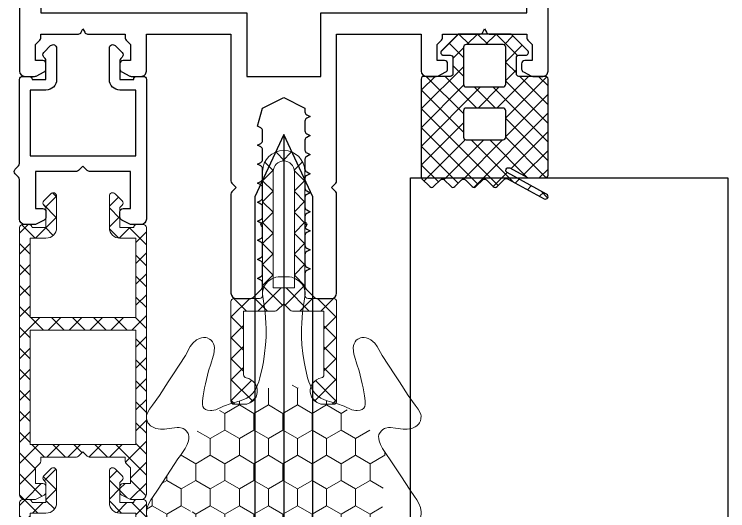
# Model space of a CAD drawing. Header units: millimetres. Extents: x 1744 to 18744, y -2272 to 2782.
# Drawn here: x 10937.4 to 11004.9, y -550.7 to -503.8 of the extents above; entities that cross this region are included whole.
import ezdxf

# ---------------------------------------------------------------- set-up
doc = ezdxf.new("R2010")
doc.units = ezdxf.units.MM
doc.linetypes.add('HIDDEN', pattern=[0.375, 0.25, -0.125])
for name, color, linetype, lineweight in [('2', 3, 'HIDDEN', 13), ('Уплотнители', 1, 'Continuous', 20), ('Штриховка', 1, 'Continuous', 5)]:
    doc.layers.add(name, color=color, linetype=linetype, lineweight=lineweight)
doc.layers.add('Steklopaket', color=5, linetype='Continuous')

# ---------------------------------------------------------------- blocks, each defined once
blk = doc.blocks.new('КП45548')
at = {"color": 146, "true_color": 0x105689}
blk.add_lwpolyline([(-25, 119), (-24.99999999999818, 21.49999999999911, 0.4142135623730118), (-24.49999999999818, 20.9999999999991), (-23.57082039324996, 20.9999999999991, 0.1164338214658053), (-23.43665631459953, 21.03167184269843), (-22.66583592134884, 21.41708203932378, 0.2840790438402317), (-22.49999999999818, 21.68541019662281), (-22.49999999999818, 22.19999999999801, 0.4142135623732063), (-22.79999999999745, 22.49999999999729), (-23.5, 22.49999999999911), (-23.5, 23.99999999999911), (-23.08786796564346, 24.41213203435383, 0.198912367379568), (-23, 24.62426406870965), (-23, 24.99999999999911), (-19.43541019662552, 25.00000000000092, 0.2840790438404264), (-19.16708203932649, 25.16583592134977), (-19.00000000000182, 25.50000000000093), (-18.83291796067715, 25.16583592134977, 0.2840790438404148), (-18.56458980337629, 24.99999999999911), (-15, 24.99999999999911), (-14.99999999999818, 24.62426406870965, 0.1989123673792402), (-14.91213203435473, 24.41213203435474), (-14.5, 23.99999999999729), (-14.49999999999818, 22.49999999999729), (-15.19999999999891, 22.4999999999982, 0.4142135623735113), (-15.5, 22.19999999999801), (-15.49999999999818, 21.68541019662281, 0.2840790438401846), (-15.33416407864933, 21.41708203932287), (-14.56334368539865, 21.03167184269752, 0.1164338214657435), (-14.42917960675004, 20.9999999999982), (-13.5, 20.9999999999982, 0.4142135623731451), (-13, 21.4999999999982), (-13, 24.99999999999911), (-5.000000000001818, 24.99999999999911), (-5.000000000014551, 11.12426406872056, 0.1989123673796802), (-4.912132034371096, 10.91213203436383), (-4.50000000001637, 10.50000000000729), (-4.912132034372914, 10.08786796565165, 0.1989123673796616), (-5.000000000001818, 9.875735931295836), (-5.000000000001818, 0.5000000000000142, 0.4142135623730951), (-4.500000000001818, 1.42e-14), (-3.124264068712363, 1.42e-14, 0.1989123673796436), (-2.912132034356545, 0.087867965644378), (-2.087867965645273, 0.9121320343556503, 0.1989123673796784), (-2, 1.124264068711468), (-2, 1.464589803375034, 0.2840790438404123), (-2.165835921350661, 1.73291796067498), (-2.5, 1.900000000000559), (-2.165835921350661, 2.067082039325228, 0.2840790438404123), (-2, 2.335410196624266), (-2, 3.264589803374306, 0.2840790438404123), (-2.165835921350661, 3.532917960675163), (-2.5, 3.699999999999831), (-2.165835921350661, 3.8670820393245, 0.2840790438404123), (-2, 4.135410196625358), (-2, 5.064589803375397, 0.2840790438404123), (-2.165835921350661, 5.332917960674437), (-2.5, 5.499999999999103), (-2.165835921350661, 5.667082039325592, 0.2840790438404123), (-2, 5.935410196624629), (-2, 6.864589803374668, 0.2840790438404123), (-2.165835921350661, 7.132917960675526), (-2.5, 7.300000000000196), (-2.165835921350661, 7.467082039324862, 0.2840790438404123), (-2, 7.735410196624813), (-2, 8.664589803374852, 0.2840790438404123), (-2.165835921350661, 8.932917960674798), (-2.5, 9.099999999999467), (-2.165835921350661, 9.267082039324137, 0.2840790438404123), (-2, 9.535410196624994), (-2, 10.46458980337503, 0.2840790438404123), (-2.165835921350661, 10.73291796067407), (-2.5, 10.90000000000056), (-2.165835921350661, 11.06708203932523, 0.2840790438404123), (-2, 11.33541019662426), (-2, 12.26458980337431, 0.2840790438404123), (-2.165835921350661, 12.53291796067516), (-2.5, 12.69999999999983), (-2.165835921350661, 12.8670820393245, 0.2840790438403665), (-2, 13.13541019662536), (-2, 14.06458980337539, 0.2840790438404123), (-2.165835921350661, 14.33291796067443), (-2.5, 14.4999999999991), (-2.165835921350661, 14.66708203932559, 0.2840790438404123), (-2, 14.93541019662463), (-2, 15.86458980337467, 0.2840790438404123), (-2.165835921350661, 16.13291796067553), (-2.5, 16.30000000000019), (-2, 18.00000000000001), (0, 19.00000000000001), (2, 18.00000000000001), (2, 17.63541019662536, 0.2840790438404123), (2.165835921348838, 17.3670820393245), (2.5, 17.19999999999983), (2.165835921348838, 17.03291796067516, 0.2840790438403895), (2, 16.76458980337431), (2, 15.83541019662426, 0.2840790438404123), (2.165835921348838, 15.56708203932523), (2.5, 15.40000000000056), (2.165835921348838, 15.23291796067407, 0.2840790438404123), (2, 14.96458980337503), (2, 14.03541019662499, 0.2840790438404123), (2.165835921348838, 13.76708203932414), (2.5, 13.59999999999947), (2.165835921348838, 13.4329179606748, 0.2840790438404123), (2, 13.16458980337485), (2, 12.23541019662481, 0.2840790438404123), (2.165835921348838, 11.96708203932486), (2.5, 11.80000000000019), (2.165835921348838, 11.63291796067553, 0.2840790438404123), (2, 11.36458980337467), (2, 10.43541019662463, 0.2840790438404123), (2.165835921348838, 10.16708203932559), (2.5, 9.9999999999991), (2.165835921348838, 9.832917960674436, 0.2840790438404123), (2, 9.564589803375396), (2, 8.635410196625358, 0.2840790438404123), (2.165835921348838, 8.3670820393245), (2.5, 8.199999999999832), (2.165835921348838, 8.03291796067516, 0.2840790438404123), (2, 7.764589803374307), (2, 6.835410196624267, 0.2840790438404123), (2.165835921348838, 6.567082039325227), (2.5, 6.400000000000559), (2.165835921348838, 6.232917960674072, 0.2840790438404123), (2, 5.964589803375034), (2, 5.035410196624994, 0.2840790438404123), (2.165835921348838, 4.767082039324137), (2.5, 4.599999999999464), (2.165835921348838, 4.432917960674799, 0.2840790438404123), (2, 4.164589803374852), (2, 3.235410196624811, 0.2840790438404123), (2.165835921348838, 2.967082039324863), (2.5, 2.800000000000192), (2.165835921348838, 2.632917960675523, 0.2840790438404123), (2, 2.364589803374669), (2, 1.124264068711468, 0.1989123673796754), (2.087867965643454, 0.9121320343556503), (2.912132034354725, 0.087867965644378, 0.1989123673796406), (3.124264068710544, 1.42e-14), (4.5, 1.42e-14, 0.4142135623730951), (5, 0.5000000000000142), (5, 9.87573593128856, 0.198912367379658), (4.912132034356543, 10.08786796564438), (4.5, 10.50000000000001), (4.912132034356543, 10.91213203435565, 0.198912367379658), (5, 11.12426406871147), (5, 24.99999999999911), (13, 24.99999999999911), (13.00000000000182, 21.50000000000092, 0.4142135623729619), (13.50000000000182, 21.00000000000092), (14.42917960675186, 21.00000000000092, 0.1164338214658053), (14.56334368540047, 21.03167184270025), (15.33416407865115, 21.41708203932559, 0.2840790438402317), (15.50000000000182, 21.68541019662463), (15.50000000000182, 22.19999999999983, 0.4142135623732063), (15.20000000000254, 22.50000000000001), (14.50000000000182, 22.50000000000092), (14.50000000000182, 24.00000000000093), (14.91213203435654, 24.41213203435565, 0.1989123673795477), (15, 24.62426406871147), (15, 25.00000000001184), (18.56458980337447, 25.00000000001184, 0.2840790438404264), (18.83291796067351, 25.1658359213625), (18.99999999999818, 25.50000000001184), (19.16708203932467, 25.1658359213625, 0.2840790438404148), (19.43541019662371, 25.00000000001184), (23, 25.00000000001184), (23.00000000000182, 24.62426406871147, 0.1989123673792402), (23.08786796564527, 24.41213203435656), (23.50000000000182, 23.99999999999911), (23.50000000000182, 22.50000000000001), (22.80000000000109, 22.50000000000001, 0.4142135623734279), (22.5, 22.19999999999983), (22.50000000000182, 21.68541019662463, 0.2840790438401846), (22.66583592135066, 21.41708203932468), (23.43665631460135, 21.03167184270025, 0.1164338214657435), (23.57082039325178, 21.00000000000001), (24.5, 21.00000000000001, 0.4142135623731618), (25, 21.50000000000002), (25, 119, 0.4142135623730951)], format="xyb", dxfattribs=at)
blk.add_lwpolyline([(-3.5, 27.00000000000001), (-3.499999999998181, 20.9999999999991), (3.5, 21.00000000000092), (3.5, 27.00000000000001), (23, 27.00000000000001), (23, 116), (-23, 116), (-23, 27.00000000000001)], close=True, dxfattribs=at)
blk = doc.blocks.new('ТПУ-6002')
at = {"true_color": 0xafd9aa}
h = blk.add_hatch(dxfattribs=at)
h.set_pattern_fill('ANSI37', color=9, scale=10, angle=180, style=0)
h.set_pattern_definition([(225, (359.6389022381663, 110.4285740361747), (0.8838834764831842, -0.8838834764831845), []), (315, (359.6389022381663, 110.4285740361747), (0.8838834764831845, 0.8838834764831842), [])])
edge = h.paths.add_edge_path(flags=16)
edge.add_line((1.75, -1), (-1.75, -1))
edge.add_arc((-1.75, -1.25), 0.25, 90, 180)
edge.add_line((-2, -1.25), (-2, -4.75))
edge.add_arc((-1.75, -4.75), 0.25, 180, 270)
edge.add_line((-1.75, -5), (1.75, -5))
edge.add_arc((1.75, -4.75), 0.25, 270, 360)
edge.add_line((2, -4.75), (2, -1.25))
edge.add_arc((1.75, -1.25), 0.25, 0, 90)
edge = h.paths.add_edge_path()
edge.add_line((2.369214399172048, -12.66262169793208), (4.041294033675511, -13.56974514108378))
edge.add_arc((4.160508432847682, -13.35000000000071), 0.2499999999991938, 241.5196329777039, 269.9999999999729)
edge.add_line((4.160508432847564, -13.59999999999991), (5.75, -13.59999999999991))
edge.add_arc((5.75, -13.34999999999991), 0.25, 270, 360)
edge.add_line((6, -13.34999999999991), (6, -4.25))
edge.add_arc((5.75, -4.25), 0.25, 0, 90)
edge.add_line((5.75, -4), (3.25, -4))
edge.add_arc((3.25, -3.75), 0.25, 180, 270, ccw=False)
edge.add_line((3, -3.75), (3, -2.25))
edge.add_arc((3.25, -2.25), 0.25, 90, 180, ccw=False)
edge.add_line((3.25, -2), (3.899999999999636, -2))
edge.add_arc((3.900000000000038, -1.749999999999807), 0.2500000000001927, 269.9999999999078, 405.0646371707046)
edge.add_line((4.07657715549976, -1.573023989886223), (2.57318893735646, -0.0730239898862237))
edge.add_arc((2.396611781857711, -0.2499999999987717), 0.2499999999987718, 45.06463717069482, 89.9999999998985)
edge.add_line((2.396611781858154, 0), (-2.396611781858154, 0))
edge.add_arc((-2.396611781858621, -0.250000000000971), 0.250000000000971, 89.99999999989303, 134.9353628290967)
edge.add_line((-2.573188937358279, -0.0730239898862237), (-4.07657715549976, -1.573023989886223))
edge.add_arc((-3.900000000000038, -1.749999999999807), 0.2500000000001926, 134.9353628292953, 270.0000000000922)
edge.add_line((-3.899999999999636, -2), (-3.25, -2))
edge.add_arc((-3.25, -2.25), 0.25, 0, 90, ccw=False)
edge.add_line((-3, -2.25), (-3, -3.75))
edge.add_arc((-3.25, -3.75), 0.25, -90, 0, ccw=False)
edge.add_line((-3.25, -4), (-5.75, -4))
edge.add_arc((-5.75, -4.25), 0.25, 90, 180)
edge.add_line((-6, -4.25), (-6, -13.49644660943158))
edge.add_arc((-5.749999999999843, -13.49644660943203), 0.2500000000001563, 179.9999999998957, 224.999999990101)
edge.add_line((-5.926776695327133, -13.67322330469824), (-5.17677669529621, -14.42322330498473))
edge.add_arc((-5.000000000000224, -14.24644660968877), 0.2499999999990593, 224.9999999999955, 314.999999908769)
edge.add_line((-4.823223304985731, -14.42322330526622), (-4.176776692393103, -13.77677669501463))
edge.add_arc((-3.999999997096891, -13.95355339031069), 0.2499999999992895, 45.00000009135681, 135.000000000025, ccw=False)
edge.add_line((-3.823223302082623, -13.77677669473269), (-3.176776692393103, -14.423223304982))
edge.add_arc((-2.999999997096663, -14.24644660968557), 0.2499999999997093, 224.9999999999974, 314.999999909652)
edge.add_line((-2.823223302078986, -14.42322330526076), (-2.176776692393104, -13.77677669498917))
edge.add_arc((-1.999999997097117, -13.95355339028531), 0.2499999999991859, 45.000000099514125, 134.9999999999759, ccw=False)
edge.add_line((-1.82322330210809, -13.77677669468221), (-1.176776692393104, -14.42322330474599))
edge.add_arc((-0.9999999970971206, -14.24644660945026), 0.2499999999988971, 224.999999999959, 314.9999999860395)
edge.add_line((-0.8232233018443365, -14.42322330478919), (-0.176776695296212, -13.77677669569675))
edge.add_arc((2.282e-13, -13.95355339099293), 0.2499999999995404, 44.9999998704032, 135.0000000000416, ccw=False)
edge.add_line((0.1767766956963896, -13.77677669609647), (0.8232233009784977, -14.42322330470324))
edge.add_arc((0.9999999962747093, -14.24644660940703), 0.2499999999993989, 225, 314.9999999999999)
edge.add_line((1.176776691570921, -14.42322330470324), (1.86804175026009, -13.73195824914273))
edge.add_arc((2.044818445156415, -13.90873494483852), 0.249999999999184, 61.519632977809806, 134.9999998704404, ccw=False)
edge.add_line((2.164032844328175, -13.68898980375525), (5.630785600827947, -15.56974514108378))
edge.add_arc((5.749999999999994, -15.3499999999999), 0.24999999999985, 241.5196329778177, 421.5196329778152)
edge.add_line((5.869214399172051, -15.13025485891603), (2.130785600827948, -13.10211198009983))
edge.add_arc((2.250000000000004, -12.88236683901596), 0.2499999999998499, 61.519632977818674, 241.5196329778152, ccw=False)
edge = h.paths.add_edge_path(flags=16)
edge.add_line((1.75, -7), (-1.75, -7))
edge.add_arc((-1.75, -7.25), 0.25, 90, 180)
edge.add_line((-2, -7.25), (-2, -9.75))
edge.add_arc((-1.75, -9.75), 0.25, 180, 270)
edge.add_line((-1.75, -10), (1.75, -10))
edge.add_arc((1.75, -9.75), 0.25, 270, 360)
edge.add_line((2, -9.75), (2, -7.25))
edge.add_arc((1.75, -7.25), 0.25, 0, 90)
at = {"color": 9, "true_color": 0xafd9aa}
for points in [[(2.369214399172048, -12.66262169793208), (4.041294033675511, -13.56974514108378, 0.1249127075951274), (4.160508432847564, -13.59999999999991), (5.75, -13.59999999999991, 0.4142135623730951), (6, -13.34999999999991), (6, -4.25, 0.4142135623730951), (5.75, -4), (3.25, -4, -0.4142135623730951), (3, -3.75), (3, -2.25, -0.4142135623730951), (3.25, -2), (3.899999999999636, -2, 0.6685866648355308), (4.07657715549976, -1.573023989886223), (2.57318893735646, -0.0730239898862237, 0.1986191920077108), (2.396611781858154, 0), (-2.396611781858154, 0, 0.1986191920077108), (-2.573188937358279, -0.0730239898862237), (-4.07657715549976, -1.573023989886223, 0.6685866648355308), (-3.899999999999636, -2), (-3.25, -2, -0.4142135623730951), (-3, -2.25), (-3, -3.75, -0.4142135623730951), (-3.25, -4), (-5.75, -4, 0.4142135623730951), (-6, -4.25), (-6, -13.49644660943158, 0.1989123673352296), (-5.926776695327133, -13.67322330469824), (-5.17677669529621, -14.42322330498473, 0.41421356190675), (-4.823223304985731, -14.42322330526622), (-4.176776692393103, -13.77677669501463, -0.4142135619062115), (-3.823223302082623, -13.77677669473269), (-3.176776692393103, -14.423223304982, 0.4142135619112548), (-2.823223302078986, -14.42322330526076), (-2.176776692393104, -13.77677669498917, -0.4142135618642613), (-1.82322330210809, -13.77677669468221), (-1.176776692393104, -14.42322330474599, 0.4142135623019411), (-0.8232233018443365, -14.42322330478919), (-0.176776695296212, -13.77677669569675, -0.4142135630358025), (0.1767766956963896, -13.77677669609647), (0.8232233009784977, -14.42322330470324, 0.4142135623730951), (1.176776691570921, -14.42322330470324), (1.86804175026009, -13.73195824914273, -0.3320760628224876), (2.164032844328175, -13.68898980375525), (5.630785600827947, -15.56974514108378, 0.9999999999999747), (5.869214399172051, -15.13025485891603), (2.130785600827948, -13.10211198009983, -0.9999999999999702)], [(1.75, -1), (-1.75, -1, 0.4142135623730951), (-2, -1.25), (-2, -4.75, 0.4142135623730951), (-1.75, -5), (1.75, -5, 0.4142135623730951), (2, -4.75), (2, -1.25, 0.4142135623730951)], [(1.75, -7), (-1.75, -7, 0.4142135623730951), (-2, -7.25), (-2, -9.75, 0.4142135623730951), (-1.75, -10), (1.75, -10, 0.4142135623730951), (2, -9.75), (2, -7.25, 0.4142135623730951)]]:
    blk.add_lwpolyline(points, format="xyb", close=True, dxfattribs=at)
blk = doc.blocks.new('ВС 5.5х70 А2 DIN7981')
for p, q in [((0, 1.18234e-11), (0, -69.99999999997632)), ((-5.40000000000509, -71.68969696194199), (5.399999999994179, -71.68969696194199))]:
    blk.add_line(p, q)
for points in [[(2.749999999994543, -69.99999999997632), (2.749999999992724, -5.897394031388103), (-5.457e-12, 1.18234e-11), (-2.750000000005456, -5.897394031388103), (-2.750000000005456, -69.99999999997632)], [(-2.750000000003633, -66.67128480155316), (2.749999999994543, -61.17128480155407), (2.749999999994543, -58.879618134888), (-2.750000000003633, -64.37961813488619)]]:
    blk.add_lwpolyline(points, close=True)
blk.add_lwpolyline([(-0.3930000000054861, -73.94057696377878, -0.1618488601451376), (-5.218181818185255, -72.07539156986239, -0.2238875363520592), (-5.40000000000509, -71.68969696194199), (-5.40000000000509, -69.99999999997632), (5.399999999994179, -69.99999999997632), (5.399999999994179, -71.68969696194199, -0.2238875363520589), (5.218181818174342, -72.07539156986239, -0.1618488601451411), (0.3929999999945721, -73.94057696377878), (0.3929999999945721, -73.2402878665789), (-0.3930000000054861, -73.2402878665789)], format="xyb", close=True)
blk = doc.blocks.new('Т50-03')
at = {"layer": 'Штриховка', "lineweight": 5}
h = blk.add_hatch(dxfattribs=at)
h.set_pattern_fill('ANSI37', color=256, scale=11.20000000000051, angle=90, style=0)
h.set_pattern_definition([(135, (-7152.173028292061, 3902.151880237013), (-0.9899494936612114, -0.9899494936612111), []), (225, (-7152.173028292061, 3902.151880237013), (0.9899494936612111, -0.9899494936612114), [])])
edge = h.paths.add_edge_path()
edge.add_arc((-20.75000000000125, -3.750000000000141), 1.249999999999662, 9.281799086678161, 180.0000000000039)
edge.add_line((-22.00000000000091, -3.750000000000226), (-22.00000000000091, -4.7000000000005))
edge.add_arc((-21.70000000000095, -4.700000000000271), 0.2999999999999545, 180.0000000000434, 270.0000000000434)
edge.add_line((-21.70000000000073, -5.000000000000226), (-12.30000000000018, -5.000000000000226))
edge.add_arc((-12.29999999999994, -4.700000000000287), 0.2999999999999403, 269.9999999999538, 359.9999999999594)
edge.add_line((-12, -4.7000000000005), (-12, -2.300000000000864))
edge.add_arc((-11.70000000000004, -2.300000000000181), 0.2999999999999545, 90.00000000013029, 180.0000000001303, ccw=False)
edge.add_line((-11.70000000000072, -2.000000000000226), (-5.199999999999818, -2.000000000000226))
edge.add_arc((-5, -2.000000000000226), 0.1999999999998181, 180, 360)
edge.add_line((-4.800000000000181, -2.000000000000226), (0, -2.000000000000226))
edge.add_arc((-4e-16, 0), 2.000000000000226, 270, 450)
edge.add_line((0, 2.000000000000226), (-4.800000000000181, 2.000000000000226))
edge.add_arc((-5, 2.000000000000226), 0.1999999999998181, 0, 180)
edge.add_line((-5.199999999999818, 2.000000000000226), (-11.70000000000072, 2.000000000000226))
edge.add_arc((-11.70000000000049, 2.299999999999732), 0.2999999999995069, 179.999999999958, 269.9999999999552, ccw=False)
edge.add_line((-12, 2.299999999999954), (-12, 4.699999999999588))
edge.add_arc((-12.30000000000132, 4.699999999998907), 0.3000000000013188, 1.302755e-10, 90.00000000013027)
edge.add_line((-12.300000000002, 5.000000000000226), (-21.70000000000073, 5.000000000000226))
edge.add_arc((-21.70000000000051, 4.699999999999832), 0.3000000000003951, 90.00000000004069, 180.000000000046)
edge.add_line((-22.00000000000091, 4.699999999999588), (-22.00000000000091, 3.750000000000226))
edge.add_arc((-20.7500000000012, 3.749999999999458), 1.249999999999718, 179.9999999999648, 350.7182009132906)
edge.add_arc((-19.22029414592346, 3.499999999999839), 0.300000000000114, 90.00000000020287, 170.7182009135236, ccw=False)
edge.add_line((-19.22029414592453, 3.79999999999995), (-13.20000000000073, 3.79999999999995))
edge.add_line((-13.20000000000073, 3.79999999999995), (-13.20000000000073, 0.8242640687114999))
edge.add_arc((-12.90000000000135, 0.8242640687121692), 0.2999999999993736, 180.0000000001278, 225.0000000001381)
edge.add_line((-13.11213203435636, 0.6121320343561365), (-12.5, -2.274e-13))
edge.add_line((-12.5, -2.274e-13), (-13.11213203435636, -0.6121320343547723))
edge.add_arc((-12.89999999999859, -0.8242640687119509), 0.3000000000021395, 135.0000000000806, 180.0000000000876)
edge.add_line((-13.20000000000073, -0.8242640687124094), (-13.20000000000073, -3.800000000000863))
edge.add_line((-13.20000000000073, -3.800000000000863), (-19.22029414592453, -3.800000000000863))
edge.add_arc((-19.22029414592373, -3.500000000000976), 0.2999999999998875, 189.2817990865275, 269.999999999848, ccw=False)
edge = h.paths.add_edge_path(flags=16)
edge.add_line((-11, 0.9999999999997726), (0, 0.9999999999997726))
edge.add_arc((-2e-16, -2.274e-13), 1, -90, 90, ccw=False)
edge.add_line((0, -1.000000000000227), (-11, -1.000000000000227))
edge.add_line((-11, -1.000000000000227), (-11, 0.9999999999997726))
at = {"layer": 'Уплотнители'}
for points in [[(-19.516366246713, -3.548387096774376, 0.9221128250760383), (-22.00000000000091, -3.750000000000226), (-22.00000000000091, -4.7000000000005, 0.4142135623730951), (-21.70000000000073, -5.000000000000226), (-12.30000000000018, -5.000000000000226, 0.4142135623731227), (-12, -4.7000000000005), (-12, -2.300000000000864, -0.4142135623730951), (-11.70000000000072, -2.000000000000226), (-5.199999999999818, -2.000000000000226, 0.9999999999999998), (-4.800000000000181, -2.000000000000226), (0, -2.000000000000226, 0.9999999999999998), (0, 2.000000000000226), (-4.800000000000181, 2.000000000000226, 0.9999999999999998), (-5.199999999999818, 2.000000000000226), (-11.70000000000072, 2.000000000000226, -0.4142135623730816), (-12, 2.299999999999954), (-12, 4.699999999999588, 0.4142135623730951), (-12.300000000002, 5.000000000000226), (-21.70000000000073, 5.000000000000226, 0.4142135623731227), (-22.00000000000091, 4.699999999999588), (-22.00000000000091, 3.750000000000226, 0.9221128250760386), (-19.516366246713, 3.54838709677301, -0.3675231814697116), (-19.22029414592453, 3.79999999999995), (-13.20000000000073, 3.79999999999995), (-13.20000000000073, 0.8242640687114999, 0.1989123673797049), (-13.11213203435636, 0.6121320343561365), (-12.5, -2.274e-13), (-13.11213203435636, -0.6121320343547723, 0.1989123673796891), (-13.20000000000073, -0.8242640687124094), (-13.20000000000073, -3.800000000000863), (-19.22029414592453, -3.800000000000863, -0.3675231814697116)], [(-11, 0.9999999999997726), (0, 0.9999999999997726, -0.9999999999999998), (0, -1.000000000000227), (-11, -1.000000000000227)]]:
    blk.add_lwpolyline(points, format="xyb", close=True, dxfattribs=at)
blk = doc.blocks.new('КПС 297')
blk.add_lwpolyline([(6.087867965642999, 0.963603896932909, 0.1989123673798098), (6.000000000000452, 0.7514718625770911), (6.000000000000452, -7.199999999999817, -0.4142135623730951), (5.699999999998452, -7.5), (5.099999999999909, -7.5, -0.4142135623730951), (4.800000000000636, -7.199999999999817), (3.499999999999545, -7.199999999999817), (3.499999999999545, -8.990565704126311, 0.1989123673796406), (3.587867965642999, -9.202697738482128), (3.712132034356272, -9.326961807194492, -0.4142135623731341), (3.712132034356272, -9.751225875906126), (3.059322475592578, -10.404035434668, -0.6681786379192655), (2.499999999998633, -10.17235647953657), (2.499999999998633, -7.199999999999817, -0.4142135623730951), (3.499999999999545, -6.199999999999817), (4.999999999999545, -6.199999999999817), (4.999999999999545, 0), (-4.999999999999545, 0), (-4.999999999999545, -6.199999999999817), (-3.499999999999545, -6.199999999999817, -0.4142135623730951), (-2.500000000000454, -7.199999999999817), (-2.500000000000454, -10.17235647953657, -0.6681786379193416), (-3.059322475596218, -10.404035434668), (-3.712132034357181, -9.751225875906126, -0.4142135623731344), (-3.712132034357181, -9.326961807194492), (-3.587867965643908, -9.202697738482128, 0.1989123673796668), (-3.499999999999545, -8.990565704126311), (-3.499999999999545, -7.199999999999817), (-4.800000000002452, -7.199999999999817, -0.4142135623730397), (-5.099999999999909, -7.5), (-5.699999999999362, -7.5, -0.4142135623730951), (-6.000000000000452, -7.199999999999817), (-6.000000000000452, 6, -0.4142135623730951), (-5.500000000000452, 6.5), (-4.570820393251324, 6.5, -0.1164338214658647), (-4.436656314600893, 6.468328157300675), (-3.665835921348388, 6.082917960675331, -0.2840790438404043), (-3.499999999999545, 5.814589803375382), (-3.499999999999545, 5.300000000000181, -0.4142135623731785), (-3.800000000000636, 5), (-4.500000000000452, 5), (-4.500000000000452, 1.5), (-0.6242640687109997, 1.5, -0.1989123673806337), (-0.4121320343570006, 1.412132034355634), (4.547e-13, 0.9999999999990903), (0.4121320343551817, 1.412132034355634, -0.1989123673801044), (0.6242640687119092, 1.5), (4.500000000000452, 1.5), (4.500000000000452, 5), (3.800000000000636, 5, -0.4142135623730951), (3.499999999999545, 5.300000000000181), (3.499999999999545, 5.814589803375382, -0.2840790438404043), (3.665835921348388, 6.082917960675331), (4.436656314600893, 6.468328157300675, -0.1164338214658583), (4.570820393247686, 6.5), (5.499999999998633, 6.5, -0.4142135623730784), (6.000000000000452, 6), (6.000000000000452, 2.248528137423818, 0.1989123673798227), (6.087867965642999, 2.03639610306709), (6.412132034354272, 1.712132034356725, -0.4142135623734481), (6.412132034354272, 1.287867965644178)], format="xyb", close=True)
blk = doc.blocks.new('Т50-07')
at = {"layer": 'Штриховка', "lineweight": 5}
h = blk.add_hatch(dxfattribs=at)
h.set_pattern_fill('ANSI37', color=256, scale=11.20000000000051, angle=90, style=0)
h.set_pattern_definition([(135, (-11406.9071067817, 3792.989326032436), (-0.9899494936612114, -0.9899494936612114), []), (225, (-11406.9071067817, 3792.989326032436), (0.9899494936612111, -0.9899494936612114), [])])
h.paths.add_polyline_path([(1.200000000000725, 5.000000000000226), (1.200000000000725, -5.000000000000226), (11.99999999999818, -5.000000000000226), (11.99999999999818, 5.000000000000226)], flags=16)
edge = h.paths.add_edge_path()
edge.add_line((0, 5.000000000000226), (-7.5, 5.000000000000226))
edge.add_line((-7.5, 5.000000000000226), (-7.5, 3.500000000000226))
edge.add_arc((-8.500000000000227, 3.499999999999999), 1.000000000000227, -89.99999999998698, 1.3017142919125035e-11, ccw=False)
edge.add_line((-8.5, 2.499999999999772), (-11.48284271247394, 2.499999999999772))
edge.add_arc((-11.48284271247408, 2.81715728752592), 0.3171572875261486, 135.0000000000265, 270.0000000000263, ccw=False)
edge.add_line((-11.70710678118666, 3.041421356238288), (-11.03639610306709, 3.712132034357863))
edge.add_arc((-10.82426406871127, 3.500000000002042), 0.2999999999997978, 45.000000000000114, 135.0000000000001, ccw=False)
edge.add_line((-10.61213203435545, 3.712132034357863), (-10.39999999999963, 3.500000000000226))
edge.add_line((-10.39999999999963, 3.500000000000226), (-8.5, 3.500000000000226))
edge.add_line((-8.5, 3.500000000000226), (-8.5, 4.799999999999954))
edge.add_arc((-8.500000000000483, 5.100000000000562), 0.3000000000006082, 180.0000000000814, 270.00000000009226, ccw=False)
edge.add_line((-8.800000000001091, 5.100000000000136), (-8.80000000000291, 5.700000000000045))
edge.add_arc((-8.500000000004164, 5.70000000000148), 0.2999999999987466, 89.99999999989961, 180.0000000002742, ccw=False)
edge.add_line((-8.500000000003636, 6.000000000000227), (16.70000000001164, 5.999999999997042))
edge.add_arc((16.70000000001152, 5.499999999996928), 0.5000000000001137, 1.3017142919125035e-11, 89.99999999998698, ccw=False)
edge.add_line((17.20000000001164, 5.499999999997042), (17.20000000001164, 4.570820393250186))
edge.add_arc((16.90000000001234, 4.570820393246822), 0.2999999999993008, -26.56505117642348, 6.423874765459914e-10, ccw=False)
edge.add_line((17.16832815731322, 4.436656314600213), (16.78291796068879, 3.665835921347252))
edge.add_arc((16.51458980338811, 3.799999999998017), 0.3000000000009752, 269.9999999999654, 333.434948822849, ccw=False)
edge.add_line((16.51458980338793, 3.499999999997044), (16.00000000001273, 3.499999999997044))
edge.add_arc((16.00000000001222, 3.799999999997624), 0.3000000000005807, 180.0000000000762, 270.0000000000977, ccw=False)
edge.add_line((15.70000000001164, 3.799999999997226), (15.70000000001164, 4.500000000000226))
edge.add_line((15.70000000001164, 4.500000000000226), (14.20000000001164, 4.500000000000226))
edge.add_line((14.20000000001164, 4.500000000000226), (13.78786796565691, 4.087867965642317))
edge.add_arc((13.57573593130238, 4.300000000001451), 0.3000000000012241, 269.9999999994049, 314.99999999937745, ccw=False)
edge.add_line((13.57573593129927, 4.000000000000227), (13.19999999999891, 4.000000000000227))
edge.add_line((13.19999999999891, 4.000000000000227), (13.19999999999891, 0.6242640687121366))
edge.add_arc((12.90000000000279, 0.6242640687078227), 0.2999999999961158, -44.99999999916861, 8.238885129685514e-10, ccw=False)
edge.add_line((13.11213203435909, 0.4121320343576829), (12.70000000000073, -2.274e-13))
edge.add_line((12.70000000000073, -2.274e-13), (13.11213203435909, -0.4121320343549544))
edge.add_arc((12.90000000000172, -0.6242640687132451), 0.3000000000026408, 1.248281478183344e-10, 45.000000000123975, ccw=False)
edge.add_line((13.20000000000436, -0.6242640687125915), (13.20000000000436, -4.000000000000227))
edge.add_line((13.20000000000436, -4.000000000000227), (13.57573593129927, -4.000000000003407))
edge.add_arc((13.57573593130221, -4.30000000000504), 0.3000000000016332, 45.00000000065461, 90.00000000056252, ccw=False)
edge.add_line((13.78786796565691, -4.087867965645497), (14.20000000001164, -4.500000000000226))
edge.add_line((14.20000000001164, -4.500000000000226), (15.70000000001164, -4.500000000003409))
edge.add_line((15.70000000001164, -4.500000000003409), (15.70000000001164, -3.800000000003136))
edge.add_arc((16.00000000001347, -3.800000000002057), 0.3000000000018321, 90.0000000001412, 180.0000000002061, ccw=False)
edge.add_line((16.00000000001273, -3.500000000000226), (16.51458980338793, -3.50000000000341))
edge.add_arc((16.51458980338847, -3.800000000004177), 0.3000000000007676, 26.565051177224007, 90.00000000010237, ccw=False)
edge.add_line((16.78291796068879, -3.665835921353163), (17.16832815731322, -4.436656314603396))
edge.add_arc((16.90000000001797, -4.570820393248675), 0.299999999993666, -3.7562131183221936e-10, 26.565051176677514, ccw=False)
edge.add_line((17.20000000001164, -4.570820393250642), (17.20000000001164, -5.500000000000226))
edge.add_arc((16.70000000001172, -5.500000000000312), 0.4999999999999148, -90.00000000000972, 9.890754881780595e-12, ccw=False)
edge.add_line((16.70000000001164, -6.000000000000227), (-8.5, -6.000000000000227))
edge.add_arc((-8.500000000000654, -5.699999999999789), 0.3000000000004377, 180.0000000001355, 270.0000000001248, ccw=False)
edge.add_line((-8.800000000001091, -5.700000000000499), (-8.800000000001091, -5.099999999997407))
edge.add_arc((-8.50000000000206, -5.09999999999944), 0.2999999999990308, 89.99999999960647, 179.9999999996118, ccw=False)
edge.add_line((-8.5, -4.800000000000409), (-8.5, -3.500000000000226))
edge.add_line((-8.5, -3.500000000000226), (-10.39999999999963, -3.500000000000226))
edge.add_line((-10.39999999999963, -3.500000000000226), (-10.61213203435545, -3.712132034355136))
edge.add_arc((-10.82426406871127, -3.499999999999315), 0.2999999999997965, 224.9999999999999, 314.9999999999999, ccw=False)
edge.add_line((-11.03639610306709, -3.712132034355136), (-11.70710678118666, -3.041421356235558))
edge.add_arc((-11.48284271247474, -2.817157287524782), 0.3171572875245571, 89.9999999998546, 224.9999999998544, ccw=False)
edge.add_line((-11.48284271247394, -2.500000000000226), (-8.5, -2.500000000000226))
edge.add_arc((-8.5, -3.500000000000226), 1, 0, 90, ccw=False)
edge.add_line((-7.5, -3.500000000000226), (-7.5, -5.000000000000226))
edge.add_line((-7.5, -5.000000000000226), (0, -5.000000000000226))
edge.add_line((0, -5.000000000000226), (0, 5.000000000000226))
at = {"layer": 'Уплотнители'}
blk.add_lwpolyline([(0, 5.000000000000226), (-7.5, 5.000000000000226), (-7.5, 3.500000000000226, -0.4142135623730951), (-8.5, 2.499999999999772), (-11.48284271247394, 2.499999999999772, -0.6681786379192988), (-11.70710678118666, 3.041421356238288), (-11.03639610306709, 3.712132034357863, -0.4142135623730951), (-10.61213203435545, 3.712132034357863), (-10.39999999999963, 3.500000000000226), (-8.5, 3.500000000000226), (-8.5, 4.799999999999954, -0.4142135623731507), (-8.800000000001091, 5.100000000000136), (-8.80000000000291, 5.700000000000045, -0.4142135623750098), (-8.500000000003636, 6.000000000000227), (16.70000000001164, 5.999999999997042, -0.4142135623729619), (17.20000000001164, 5.499999999997042), (17.20000000001164, 4.570820393250186, -0.1164338214658003), (17.16832815731322, 4.436656314600213), (16.78291796068879, 3.665835921347252, -0.2840790438402317), (16.51458980338793, 3.499999999997044), (16.00000000001273, 3.499999999997044, -0.4142135623732063), (15.70000000001164, 3.799999999997226), (15.70000000001164, 4.500000000000226), (14.20000000001164, 4.500000000000226), (13.78786796565691, 4.087867965642317, -0.1989123673795331), (13.57573593129927, 4.000000000000227), (13.19999999999891, 4.000000000000227), (13.19999999999891, 0.6242640687121366, -0.1989123673796235), (13.11213203435909, 0.4121320343576829), (12.70000000000073, -2.274e-13), (13.11213203435909, -0.4121320343549544, -0.1989123673796534), (13.20000000000436, -0.6242640687125915), (13.20000000000436, -4.000000000000227), (13.57573593129927, -4.000000000003407, -0.1989123673792402), (13.78786796565691, -4.087867965645497), (14.20000000001164, -4.500000000000226), (15.70000000001164, -4.500000000003409), (15.70000000001164, -3.800000000003136, -0.4142135623734279), (16.00000000001273, -3.500000000000226), (16.51458980338793, -3.50000000000341, -0.2840790438402074), (16.78291796068879, -3.665835921353163), (17.16832815731322, -4.436656314603396, -0.1164338214657435), (17.20000000001164, -4.570820393250642), (17.20000000001164, -5.500000000000226, -0.4142135623731951), (16.70000000001164, -6.000000000000227), (-8.5, -6.000000000000227, -0.4142135623730397), (-8.800000000001091, -5.700000000000499), (-8.800000000001091, -5.099999999997407, -0.414213562373123), (-8.5, -4.800000000000409), (-8.5, -3.500000000000226), (-10.39999999999963, -3.500000000000226), (-10.61213203435545, -3.712132034355136, -0.4142135623730951), (-11.03639610306709, -3.712132034355136), (-11.70710678118666, -3.041421356235558, -0.6681786379192989), (-11.48284271247394, -2.500000000000226), (-8.5, -2.500000000000226, -0.4142135623730951), (-7.5, -3.500000000000226), (-7.5, -5.000000000000226), (0, -5.000000000000226)], format="xyb", close=True, dxfattribs=at)
blk.add_lwpolyline([(1.200000000000725, 5.000000000000226), (1.200000000000725, -5.000000000000226), (11.99999999999818, -5.000000000000226), (11.99999999999818, 5.000000000000226)], close=True, dxfattribs=at)
blk = doc.blocks.new('Adifoam 530.121')
at = {"layer": 'Уплотнители', "true_color": 0xcd2027}
h = blk.add_hatch(dxfattribs=at)
h.set_pattern_fill('HONEY', color=242, scale=0.5)
h.set_pattern_definition([(0, (-5098.420115434093, -1689.738891567736), (2.38125, 1.374815322499999), [1.587499999999999, -3.174999999999998]), (120, (-5098.420115434093, -1689.738891567736), (-2.381249994797095, 1.374815331511695), [1.587499999999999, -3.174999999999998]), (60, (-5098.420115434093, -1689.738891567736), (5.2029046e-09, 2.749630654011693), [-3.174999999999998, 1.587499999999999])])
h.paths.add_polyline_path([(-54.01042306985329, 8.971816345647122), (-54.03974125744935, 8.53204353068439), (-54.06197207729928, 7.653985931196713), (-54.07469207347367, 6.093350511311687), (-54.03974125744935, 2.981862152351823), (-51.92849579209815, 0), (-54.03974125744935, -2.981862152351823), (-54.07469207347367, -6.093350511311673), (-54.06197207729928, -7.653985931196732), (-54.03974125744935, -8.532043530684415), (-53.95865800601495, -9.748292305026323), (-53.61313808924037, -11.87091520864189), (-53.5985571070887, -11.9443828998885), (-53.4602209178529, -12.3032597187232), (-53.32148249091368, -12.50423216470948), (-53.22596957696076, -12.60030693350383), (-53.06905231942526, -12.7176114079291), (-52.8923821078224, -12.80984453269842), (-52.77734706158843, -12.8524788395091), (-52.50408663972667, -12.90730697644699), (-52.30497573175489, -12.9091631908841), (-52.11102469128217, -12.87839561150281), (-51.99379204348042, -12.84159613066004), (-51.76118394553212, -12.71764970027924), (-51.47152629749143, -12.44923010863363), (-51.15306323084404, -11.95374577027608), (-51.06325705014296, -11.75793390477837), (-49.80822374691667, -7.835787850610452), (-40.86507859004763, -11.14626223153921), (-36.34445709786752, -9.620314389716405), (-35.93088360874572, -9.47687612588902), (-35.54633743569413, -9.384500559363916), (-28.20736147599268, -9.406889342499293), (-28.74714939171105, -9.782736865281443), (-24.49605103184787, -9.224994385358283), (-16.56437569591066, -9.559281276044162), (-13.12476865524313, -7.193403539548278), (-9.868514449834052, 9.8e-15), (-13.12476865524311, 7.193403539548197), (-17.76455849486358, 10.38480748592698), (-18.81396370983382, 11.06975117150198), (-21.44096651532253, 12.77854180711056), (-21.8069626289207, 12.91952319508277), (-22.20102658922952, 12.99513974851265), (-22.39550567313926, 12.99473800119631), (-22.62904723204337, 12.94985913168057), (-22.76445622054052, 12.89569930775997), (-22.93224989237387, 12.79497389162588), (-23.08376331893034, 12.66526617374687), (-23.24073449971639, 12.47458504321412), (-23.32227715733552, 12.33738288451354), (-23.40256149791276, 12.14941982603), (-23.45345867336071, 11.95318200778574), (-23.47252845490857, 11.75457297174395), (-23.43756471582583, 11.47037484915722), (-23.40589240237568, 11.37357251077602), (-22.05609295349767, 8.640428701928247), (-24.87175932062527, 9.274287169239471), (-29.24975011549975, 9.848677888133912), (-31.38810091668533, 11.57102825029875), (-31.8580150939013, 11.28494258183651), (-29.21289362493617, 10.42869499269033), (-29.59975981226092, 10.66643212437222), (-33.91726702399735, 12.55646578390336), (-33.96373402620884, 12.52630213289444), (-34.17720170595203, 12.31502996282597), (-34.28584478149514, 12.14140941074288), (-34.36177192316974, 11.95252415224876), (-34.4013849854664, 11.75677695416492), (-34.40600514128073, 11.63136765721106), (-34.30623827935689, 11.18699214256571), (-33.40817527044226, 8.629164627389963), (-35.8914783625233, 9.467410209442702), (-36.82727955958025, 9.692208092742447), (-36.75865413669356, 9.760127704894392), (-43.90556090917242, 12.17258514775643), (-43.98743650695633, 12.01922145119397), (-44.0533406758186, 11.82682012922986), (-44.08028192913024, 11.69881393070226), (-44.24071816394628, 8.69265299872528)])
at = {"layer": '2', "color": 1}
for p, q in [((-39.21749216439275, -10.6187614822087), (-39.21749216439275, 10.6187614822087)), ((-49.05546072557264, 8.882757583600956), (-49.05546072557264, -8.882757583600956)), ((0.1373882832385789, 0), (-54.03974125744935, 0))]:
    blk.add_line(p, q, dxfattribs=at)
at = {"layer": 'Уплотнители', "color": 251, "true_color": 0x636466}
blk.add_lwpolyline([(-54.03974125744935, 2.981862152351823), (-54.07469207347367, 6.093350511311655), (-54.06197207729928, 7.653985931196757), (-54.03974125744935, 8.532043530684401), (-53.95865800601495, 9.748292305026323), (-53.73502541709604, 11.12212817436011), (-53.67693836706076, 11.54945132756734), (-53.5985571070887, 11.94438289988852), (-53.4602209178529, 12.30325971872321), (-53.32148249091368, 12.50423216470949), (-53.22596957696077, 12.60030693350381), (-53.06905231942527, 12.7176114079291), (-52.8923821078224, 12.80984453269843), (-52.77734706158844, 12.8524788395091), (-52.50408663972667, 12.90730697644699), (-52.30497573175489, 12.9091631908841), (-52.11102469128217, 12.87839561150281), (-51.99379204348042, 12.84159613066004), (-51.76118394553213, 12.71764970027925), (-51.47152629749143, 12.44923010863363), (-51.15306323084404, 11.9537457702761), (-51.06325705014296, 11.75793390477838), (-50.72051513895623, 10.68681983067108), (-50.58061998789891, 10.25774109156145), (-50.42316056956224, 9.883746846292523), (-50.22363923272404, 9.545218945015447), (-49.92607741219035, 9.228536880282716), (-49.65416812668536, 9.061054470595991), (-49.28778051920289, 8.928210442935322), (-48.89132424019318, 8.850644639348502), (-48.52220800480972, 8.814993954291367), (-48.08491587976186, 8.802498599069622), (-47.69245187305386, 8.818510198031163), (-47.30683451308414, 8.861495292771451), (-46.92716576723433, 8.93215052497294), (-46.67616659776739, 8.995178061771181), (-45.82315693656892, 9.310935726502066), (-45.364173306647, 9.549247090596737), (-44.82455721638234, 9.913721934553676), (-44.60443291407863, 10.11003627574905), (-44.28793681247223, 10.49756670249166), (-44.19804328187454, 10.67009107072385), (-44.14735915354595, 10.81741233381581), (-44.10517599427021, 11.23236340506082), (-44.08028192913024, 11.69881393070227), (-44.0533406758186, 11.82682012922987), (-43.98743650695633, 12.01922145119397), (-43.89273121029055, 12.19661685072492), (-43.76986381867664, 12.35019029018554), (-43.66125084036776, 12.44326852125937), (-43.44447828396096, 12.55458307482354), (-43.25182705913085, 12.60275178853385), (-43.04900912237735, 12.61876491333214), (-42.6128972429251, 12.55864570743279), (-42.27529254109685, 12.42377233693355), (-41.94502725543588, 12.21804504983152), (-41.35050304706328, 11.75332527238652), (-41.00459603863237, 11.50750019997053), (-40.32862199726603, 11.1112789796623), (-39.62047494202579, 10.77804789903075), (-38.89547961744666, 10.49148005078859), (-38.17054026393362, 10.23671363284438), (-36.34445709786723, 9.62031438971644), (-35.93088360874572, 9.47687612588902), (-35.54633743569411, 9.384500559363914), (-35.11735160986154, 9.385809252930356), (-34.97858825117237, 9.420723177257287), (-34.79748017799649, 9.495384244850351), (-34.62735090920614, 9.59895963786198), (-34.4410023512346, 9.760902143556905), (-34.34011554212339, 9.880227656796704), (-34.23426228074277, 10.0500624842407), (-34.16225895082789, 10.23262922077901), (-34.13489812758053, 10.37080066857902), (-34.14014363522801, 10.61592193141564), (-34.22232892366719, 10.94800483696099), (-34.30623827935689, 11.18699214256571), (-34.40600514128073, 11.63136765721106), (-34.4013849854664, 11.75677695416493), (-34.36177192316974, 11.95252415224877), (-34.28584478149514, 12.14140941074288), (-34.17720170595203, 12.31502996282597), (-33.96373402620884, 12.52630213289444), (-33.87625368128464, 12.58308923920322), (-33.69330586622254, 12.66589290561387), (-33.49814570729541, 12.71444324796425), (-33.29839655136675, 12.72996902084719), (-33.07519109348596, 12.70902413313547), (-32.91460708549494, 12.66725941709865), (-32.73759179392801, 12.59469362527989), (-32.40611095996064, 12.39099191844457), (-31.85132251049436, 11.94413348608009), (-31.13065752493185, 11.44234353915431), (-29.77234139161465, 10.74198150460415), (-29.0330988966889, 10.41837041852022), (-28.30452245846391, 10.13464777010813), (-27.55657059715486, 9.892529596875873), (-26.06069632924209, 9.54193883380094), (-25.46522515510606, 9.407887282035974), (-24.88842341858254, 9.276473492521973), (-24.49605103184786, 9.224994385358286), (-24.11129016345422, 9.241210444249418), (-23.89463847645311, 9.293833131854626), (-23.74011722817067, 9.356191711911832), (-23.56604941264413, 9.455186657876313), (-23.40744102459757, 9.579222899481463), (-23.27048134975576, 9.72592186025281), (-23.13942899938229, 9.936953814645676), (-23.0858563967995, 10.07738437572152), (-23.04623144208199, 10.27304858367483), (-23.04294818820745, 10.47178789604504), (-23.07657084482526, 10.66589497371046), (-23.23299128512099, 11.02347337674518), (-23.40589240237568, 11.37357251077605), (-23.43756471582583, 11.47037484915722), (-23.47252845490857, 11.75457297174398), (-23.45345867336073, 11.9531820077857), (-23.40256149791276, 12.14941982603), (-23.32227715733552, 12.33738288451354), (-23.24073449971638, 12.47458504321412), (-23.08376331893033, 12.66526617374688), (-22.93224989237387, 12.79497389162588), (-22.76445622054052, 12.89569930775997), (-22.62904723204337, 12.94985913168057), (-22.39550567313927, 12.99473800119631), (-22.20102658922951, 12.99513974851265), (-21.8069626289207, 12.91952319508277), (-21.43514633611085, 12.77629987908722), (-21.07513325756736, 12.5841042571767), (-20.74868941614932, 12.37139379400264), (-20.16318904305899, 11.94738389040276), (-18.81396370983293, 11.06975117150182), (-17.19510758683282, 10.01312855948663), (-16.87592062018939, 9.773572383009196), (-16.23707229545198, 9.33415095764758), (-15.85568270683234, 9.140244929872324), (-15.48976616871823, 9.015185196858964), (-15.28959759091413, 8.979244571851037), (-15.09277086539805, 8.974053924937152), (-14.90414637215508, 9.006671548465418), (-14.81126329777271, 9.040763354543058), (-14.57154218780852, 9.203904918498434), (-14.43889256245711, 9.35657951291887), (-14.33661628446225, 9.531098184204893), (-14.29842501735857, 9.624050473647), (-14.23926076147199, 9.907943177921881), (-14.23555287557792, 10.10272440383232), (-14.29085988104179, 10.5778446709719), (-14.382787497555, 11.28694744318863), (-14.38703675540546, 11.6755264417452), (-14.31785492137169, 12.10157194718476), (-14.18749008769282, 12.42995684069979), (-14.08019735045946, 12.59655596554489), (-13.89455613443806, 12.78267960698576), (-13.78464773077303, 12.8541914754162), (-13.60079679456976, 12.93419594790407), (-13.40470489868221, 12.97915092820449), (-13.129887548449, 12.98099924019698), (-13.01547792737801, 12.95927296751983), (-12.83489253777952, 12.89716370254678), (-12.4964669434521, 12.70079294658899), (-12.1258964093422, 12.41895024829841), (-11.20032792678284, 11.77232428952788), (-9.904768107826383, 10.94583079068729), (-9.269496658668684, 10.50586441127393), (-7.428526803457316, 9.303512674836156), (-6.590749759790012, 8.845980201523162), (-6.278247150496097, 8.614733609474566), (-5.959934727708969, 8.249093107455792), (-5.825654215833307, 7.982878465688827), (-5.766286144403236, 7.789431962178696), (-5.737127830450845, 7.5906038325395), (-5.74282884285094, 7.391837250836486), (-5.772127779494437, 7.248324044057197), (-5.873602215188839, 7.017780012807634), (-5.993667570265642, 6.859085462524035), (-6.130171456429707, 6.740235058322012), (-6.310740253617041, 6.644804793979797), (-6.496413195958665, 6.592701642182191), (-6.693745965828384, 6.570773383707089), (-7.296552205687476, 6.629664074339416), (-7.505691664196093, 6.677531691044119), (-8.250057800426475, 6.914181329513212), (-8.87650062867851, 7.128174123396775), (-10.10624669894605, 7.422007255472177), (-10.49077622904497, 7.504275827834588), (-11.24756548913956, 7.641075793638719), (-11.70200494276468, 7.689504158990075), (-12.07098117800524, 7.692142869540019), (-12.26106220522069, 7.651726858716982), (-12.4024982103565, 7.574365175554702), (-12.53265533204285, 7.412206900703267), (-12.60491830628871, 7.223307773786927), (-12.64191779913926, 6.943168077529207), (-12.63724418383026, 6.811185697812106), (-12.55150350256554, 6.428581911798347), (-12.22256827702131, 5.70189349203224), (-11.96566572497249, 4.985565045903058), (-11.70600486075727, 4.113663845258995), (-11.61630633140885, 3.8610536875251), (-11.45400866776708, 3.502521302012381), (-11.23804839166132, 3.177750907068912), (-10.9635410529072, 2.911231184244115), (-10.63696003255154, 2.691621652753837), (-10.20419107611178, 2.481257557470598), (-9.91249089080793, 2.370064079209666), (-9.53941097302868, 2.253509561889813), (-8.514145140396067, 2.024374255541485), (-8.016573821239943, 1.933935215303563), (-7.246085117229994, 1.813441949105708), (-6.407927686283983, 1.720850182775848), (-5.69298225104012, 1.681548798438598), (-4.913101092967735, 1.677750541083014), (-4.329090271166933, 1.698325283549365), (-3.357743465296151, 1.776577573888061), (-1.628616710791899, 2.024183797224393), (-1.425299544660445, 2.011783668458063), (-0.9479146546727859, 1.882494692340515), (-0.6979423310940547, 1.736394574352514), (-0.4061636839651328, 1.466965579284988), (-0.1709477844979119, 1.116800295596249), (-0.0388586406961622, 0.7645349227475438), (9.095e-13, 0.5285018799279442), (0, 0), (9.095e-13, -0.5285018799279442), (-0.0388586406961622, -0.7645349227475438), (-0.1709477844979119, -1.116800295596249), (-0.4061636839651328, -1.466965579284988), (-0.6979423310940547, -1.736394574352514), (-0.9479146546727859, -1.882494692340515), (-1.425299544660445, -2.011783668458063), (-1.628616710791899, -2.024183797224393), (-3.357743465296151, -1.776577573888061), (-4.329090271166933, -1.698325283549365), (-4.913101092967735, -1.677750541083014), (-5.69298225104012, -1.681548798438598), (-6.407927686283983, -1.720850182775848), (-7.246085117229994, -1.813441949105708), (-8.016573821239943, -1.933935215303563), (-8.514145140396067, -2.024374255541485), (-9.53941097302868, -2.253509561889813), (-9.91249089080793, -2.370064079209666), (-10.20419107611178, -2.481257557470598), (-10.63696003255154, -2.691621652753837), (-10.9635410529072, -2.911231184244115), (-11.23804839166132, -3.177750907068912), (-11.45400866776708, -3.502521302012381), (-11.61630633140885, -3.8610536875251), (-11.70600486075727, -4.113663845258995), (-11.96566572497249, -4.985565045903058), (-12.22256827702131, -5.70189349203224), (-12.55150350256554, -6.428581911798347), (-12.63724418383026, -6.811185697812106), (-12.64191779913926, -6.943168077529207), (-12.60491830628871, -7.223307773786927), (-12.53265533204285, -7.412206900703267), (-12.4024982103565, -7.574365175554702), (-12.26106220522069, -7.651726858716982), (-12.07098117800524, -7.692142869540019), (-11.70200494276468, -7.689504158990075), (-11.24756548913956, -7.641075793638719), (-10.49077622904497, -7.504275827834588), (-10.10624669894605, -7.422007255472177), (-8.87650062867851, -7.128174123396775), (-8.250057800426475, -6.914181329513212), (-7.505691664196093, -6.677531691044119), (-7.296552205687476, -6.629664074339416), (-6.693745965828384, -6.570773383707089), (-6.496413195958665, -6.592701642182191), (-6.310740253617041, -6.644804793979797), (-6.130171456429707, -6.740235058322012), (-5.993667570265642, -6.859085462524035), (-5.873602215188839, -7.017780012807634), (-5.772127779494437, -7.248324044057197), (-5.74282884285094, -7.391837250836486), (-5.737127830450845, -7.5906038325395), (-5.766286144403236, -7.789431962178696), (-5.825654215833307, -7.982878465688827), (-5.959934727708969, -8.249093107455792), (-6.278247150496097, -8.614733609474566), (-6.590749759790012, -8.845980201523162), (-7.428526803457316, -9.303512674836156), (-9.269496658668684, -10.50586441127393), (-9.904768107826383, -10.94583079068729), (-11.20032792678284, -11.77232428952788), (-12.1258964093422, -12.41895024829841), (-12.4964669434521, -12.70079294658899), (-12.83489253777952, -12.89716370254678), (-13.01547792737801, -12.95927296751983), (-13.129887548449, -12.98099924019698), (-13.40470489868221, -12.97915092820449), (-13.60079679456976, -12.93419594790407), (-13.78464773077303, -12.8541914754162), (-13.89455613443806, -12.78267960698576), (-14.08019735045946, -12.59655596554489), (-14.18749008769282, -12.42995684069979), (-14.31785492137169, -12.10157194718476), (-14.38703675540546, -11.6755264417452), (-14.382787497555, -11.28694744318863), (-14.29085988104179, -10.5778446709719), (-14.23555287557792, -10.10272440383232), (-14.23926076147199, -9.907943177921881), (-14.29842501735857, -9.624050473647), (-14.33661628446225, -9.531098184204893), (-14.43889256245711, -9.35657951291887), (-14.57154218780852, -9.203904918498434), (-14.81126329777271, -9.040763354543058), (-14.90414637215508, -9.006671548465418), (-15.09277086539805, -8.974053924937152), (-15.28959759091413, -8.979244571851037), (-15.48976616871823, -9.015185196858964), (-15.85568270683234, -9.140244929872324), (-16.23707229545198, -9.33415095764758), (-16.87592062018939, -9.773572383009196), (-17.19510758683282, -10.01312855948663), (-18.81396370983293, -11.06975117150182), (-20.16318904305899, -11.94738389040276), (-20.74868941614932, -12.37139379400264), (-21.07513325756736, -12.5841042571767), (-21.43514633611085, -12.77629987908722), (-21.8069626289207, -12.91952319508277), (-22.20102658922951, -12.99513974851265), (-22.39550567313927, -12.99473800119631), (-22.62904723204337, -12.94985913168057), (-22.76445622054052, -12.89569930775997), (-22.93224989237387, -12.79497389162588), (-23.08376331893033, -12.66526617374688), (-23.24073449971638, -12.47458504321412), (-23.32227715733552, -12.33738288451354), (-23.40256149791276, -12.14941982603), (-23.45345867336073, -11.9531820077857), (-23.47252845490857, -11.75457297174398), (-23.43756471582583, -11.47037484915722), (-23.40589240237568, -11.37357251077605), (-23.23299128512099, -11.02347337674518), (-23.07657084482526, -10.66589497371046), (-23.04294818820745, -10.47178789604504), (-23.04623144208199, -10.27304858367483), (-23.0858563967995, -10.07738437572152), (-23.13942899938229, -9.936953814645676), (-23.27048134975576, -9.72592186025281), (-23.40744102459757, -9.579222899481463), (-23.56604941264413, -9.455186657876313), (-23.74011722817067, -9.356191711911832), (-23.89463847645311, -9.293833131854626), (-24.11129016345422, -9.241210444249418), (-24.49605103184786, -9.224994385358286), (-24.88842341858254, -9.276473492521973), (-25.46522515510606, -9.407887282035974), (-26.06069632924209, -9.54193883380094), (-27.55657059715486, -9.892529596875873), (-28.30452245846391, -10.13464777010813), (-29.0330988966889, -10.41837041852022), (-29.77234139161465, -10.74198150460415), (-31.13065752493185, -11.44234353915431), (-31.85132251049436, -11.94413348608009), (-32.40611095996064, -12.39099191844457), (-32.73759179392801, -12.59469362527989), (-32.91460708549494, -12.66725941709865), (-33.07519109348596, -12.70902413313547), (-33.29839655136675, -12.72996902084719), (-33.49814570729541, -12.71444324796425), (-33.69330586622254, -12.66589290561387), (-33.87625368128464, -12.58308923920322), (-33.96373402620884, -12.52630213289444), (-34.17720170595203, -12.31502996282597), (-34.28584478149514, -12.14140941074288), (-34.36177192316974, -11.95252415224877), (-34.4013849854664, -11.75677695416493), (-34.40600514128073, -11.63136765721106), (-34.30623827935689, -11.18699214256571), (-34.22232892366719, -10.94800483696099), (-34.14014363522801, -10.61592193141564), (-34.13489812758053, -10.37080066857902), (-34.16225895082789, -10.23262922077901), (-34.23426228074277, -10.0500624842407), (-34.34011554212339, -9.880227656796704), (-34.4410023512346, -9.760902143556905), (-34.62735090920614, -9.59895963786198), (-34.79748017799649, -9.495384244850351), (-34.97858825117237, -9.420723177257287), (-35.11735160986154, -9.385809252930356), (-35.54633743569411, -9.384500559363914), (-35.93088360874572, -9.47687612588902), (-36.34445709786723, -9.62031438971644), (-38.17054026393362, -10.23671363284438), (-38.89547961744666, -10.49148005078859), (-39.62047494202579, -10.77804789903075), (-40.32862199726603, -11.1112789796623), (-41.00459603863237, -11.50750019997053), (-41.35050304706328, -11.75332527238652), (-41.94502725543588, -12.21804504983152), (-42.27529254109685, -12.42377233693355), (-42.6128972429251, -12.55864570743279), (-43.04900912237735, -12.61876491333214), (-43.25182705913085, -12.60275178853385), (-43.44447828396096, -12.55458307482354), (-43.66125084036776, -12.44326852125937), (-43.76986381867664, -12.35019029018554), (-43.89273121029055, -12.19661685072492), (-43.98743650695633, -12.01922145119397), (-44.0533406758186, -11.82682012922987), (-44.08028192913024, -11.69881393070227), (-44.10517599427021, -11.23236340506082), (-44.14735915354595, -10.81741233381581), (-44.19804328187454, -10.67009107072385), (-44.28793681247223, -10.49756670249166), (-44.60443291407863, -10.11003627574905), (-44.82455721638234, -9.913721934553676), (-45.364173306647, -9.549247090596737), (-45.82315693656892, -9.310935726502066), (-46.67616659776739, -8.995178061771181), (-46.92716576723433, -8.93215052497294), (-47.30683451308414, -8.861495292771451), (-47.69245187305386, -8.818510198031163), (-48.08491587976186, -8.802498599069622), (-48.52220800480972, -8.814993954291367), (-48.89132424019318, -8.850644639348502), (-49.28778051920289, -8.928210442935322), (-49.65416812668536, -9.061054470595991), (-49.92607741219035, -9.228536880282716), (-50.22363923272404, -9.545218945015447), (-50.42316056956224, -9.883746846292523), (-50.58061998789891, -10.25774109156145), (-50.72051513895623, -10.68681983067108), (-51.06325705014296, -11.75793390477838), (-51.15306323084404, -11.9537457702761), (-51.47152629749143, -12.44923010863363), (-51.76118394553213, -12.71764970027925), (-51.99379204348042, -12.84159613066004), (-52.11102469128217, -12.87839561150281), (-52.30497573175489, -12.9091631908841), (-52.50408663972667, -12.90730697644699), (-52.77734706158844, -12.8524788395091), (-52.8923821078224, -12.80984453269843), (-53.06905231942527, -12.7176114079291), (-53.22596957696077, -12.60030693350381), (-53.32148249091368, -12.50423216470949), (-53.4602209178529, -12.30325971872321), (-53.5985571070887, -11.94438289988852), (-53.67693836706076, -11.54945132756734), (-53.73502541709604, -11.12212817436011), (-53.95865800601495, -9.748292305026323), (-54.03974125744935, -8.532043530684401), (-54.06197207729928, -7.653985931196757), (-54.07469207347367, -6.093350511311655), (-54.03974125744935, -2.981862152351823), (-51.92849579209815, 0)], close=True, dxfattribs=at)

msp = doc.modelspace()

# ---------------------------------------------------------------- linework, layer by layer
at = {"layer": 'Steklopaket'}
msp.add_lwpolyline([(10974.94813988072, -519.2404626256066), (11004.94813988072, -519.2404626256066), (11004.94813988072, -575.2404626256065), (10974.94813988072, -575.2404626256065)], close=True, dxfattribs=at)

# ---------------------------------------------------------------- block references
for name, p in [('КП45548', (10962.94813988072, -530.6404626256067)), ('ТПУ-6002', (10981.94813988072, -505.6404626256067)), ('ВС 5.5х70 А2 DIN7981', (10962.94813988072, -515.140883395209))]:
    msp.add_blockref(name, p)
for name, p, rotation in [('КПС 297', (10943.94813988073, -517.1404626256076), 180), ('Т50-03', (10962.94813988072, -518.6404626256067), 90), ('Т50-07', (10943.94813988072, -532.4404626256087), 270), ('Adifoam 530.121', (10962.94813988072, -528.6011421377361), 90), ('Т50-07', (10943.94813988072, -558.4404626256087), 270)]:
    msp.add_blockref(name, p, dxfattribs=dict(rotation=rotation))

doc.saveas('drawing.dxf')
